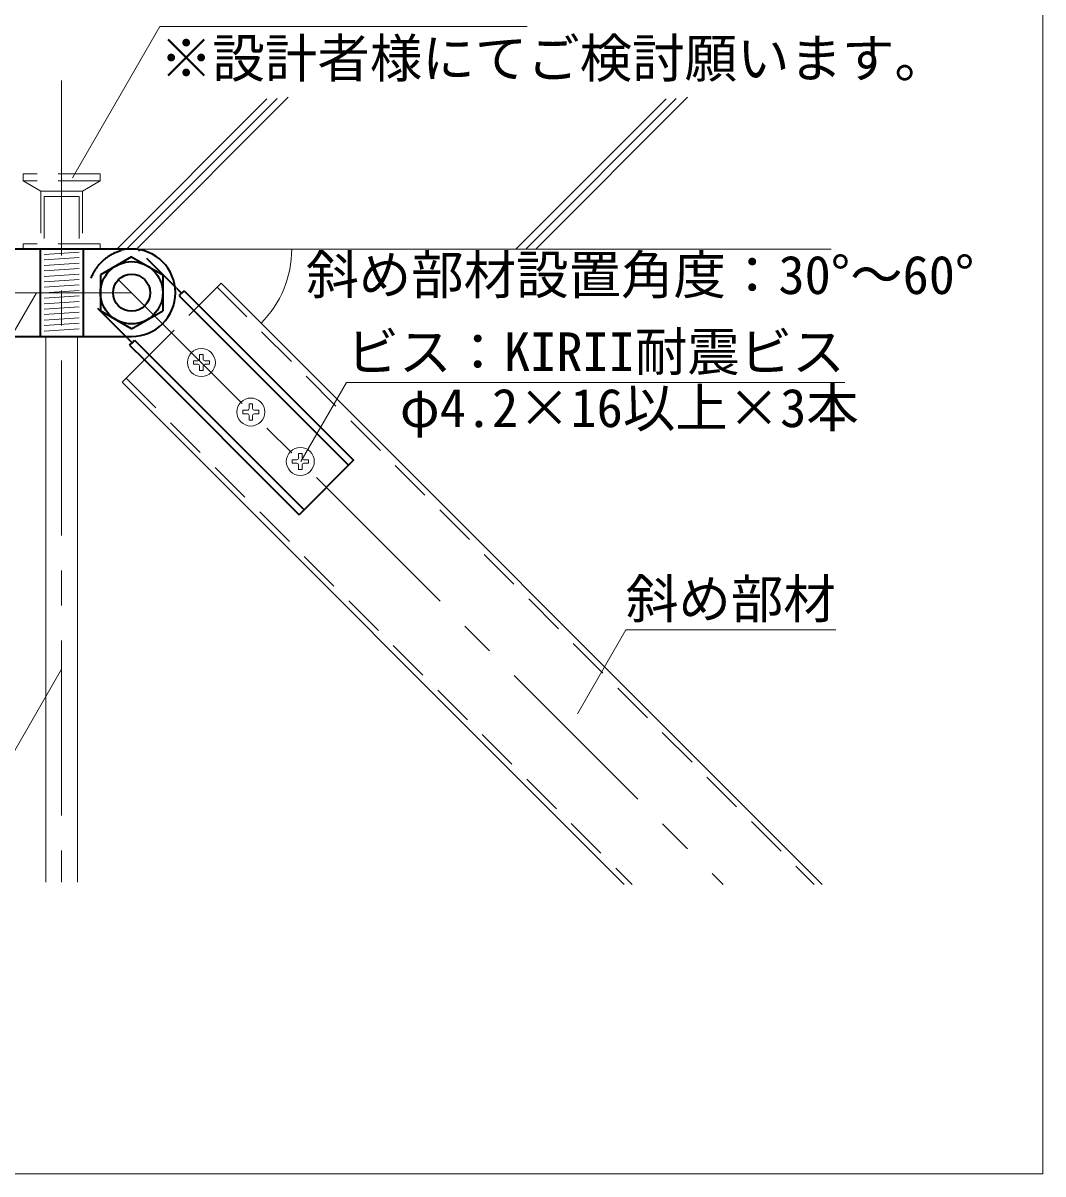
# Model space of a CAD drawing. Units: millimetres on the paper, enlarged 40 times, with parts at other scales. Extents: x -7800 to 7800, y -5578 to 5485.
# Drawn here: x -1245 to -78, y -4784 to -3468 of the extents above; entities that cross this region are included whole.
import ezdxf
from ezdxf.enums import TextEntityAlignment as Align

# ---------------------------------------------------------------- set-up
doc = ezdxf.new("R2010")
doc.units = ezdxf.units.MM
doc.header["$LTSCALE"] = 40
doc.linetypes.add('CHAIN1', pattern=[8, 5, -1, 1, -1])
doc.linetypes.add('DASHED1', pattern=[1.8, 1.2, -0.6])
for name, color, linetype, lineweight in [('3-0_中心線', 4, 'CHAIN1', 9), ('3-1_吊り材', 7, 'Continuous', 18), ('3-4_斜め部材', 4, 'Continuous', 9), ('3-6_文字', 7, 'Continuous', 18), ('3-7_金具', 6, 'Continuous', 35), ('3-9_躯体', 4, 'DASHED1', 9), ('3-B_ビス', 3, 'DASHED1', 18), ('F-2_太線１', 3, 'Continuous', 18)]:
    doc.layers.add(name, color=color, linetype=linetype, lineweight=lineweight)
doc.styles.add('ＭＳ ゴシック', font='')
doc.styles.get('ＭＳ ゴシック').set_extended_font_data('MS Gothic')

msp = doc.modelspace()

# ---------------------------------------------------------------- linework, layer by layer
at = {"layer": '3-0_中心線'}
for p, q in [((-1200.42, -3533.77), (-1200.42, -4450.07)), ((-1135.37, -3761.33), (-443.88, -4452.83)), ((-1321.14, -3776.28), (-1082.48, -3776.28))]:
    msp.add_line(p, q, dxfattribs=at)
at = {"layer": '3-1_吊り材'}
for p, q in [((-1218.42, -3826.28), (-1218.42, -4450.07)), ((-1182.42, -3826.28), (-1182.42, -4450.07))]:
    msp.add_line(p, q, dxfattribs=at)
at = {"layer": '3-4_斜め部材'}
for p, q in [((-1043.61, -3790.88), (-1018.15, -3765.42)), ((-1018.15, -3765.42), (-330.74, -4452.83)), ((-1131.22, -3878.62), (-1105.76, -3853.17)), ((-1131.22, -3878.62), (-557.02, -4452.83))]:
    msp.add_line(p, q, dxfattribs=at)
at = {"layer": '3-4_斜め部材', "linetype": 'DASHED1'}
for p, q in [((-1022.61, -3770.01), (-339.8, -4452.83)), ((-1105.76, -3853.17), (-1043.54, -3790.94)), ((-1126.69, -3874.1), (-547.97, -4452.83))]:
    msp.add_line(p, q, dxfattribs=at)
at = {"layer": '3-6_文字'}
for p, q in [((-1188.04, -3645.02), (-1088.04, -3471.81)), ((-1088.04, -3471.81), (-668.04, -3471.81)), ((-1229.29, -3776.28), (-1329.29, -3949.49)), ((-926.85, -3969.29), (-874.63, -3878.84)), ((-874.63, -3878.84), (-304.63, -3878.84)), ((-610.6, -4257.56), (-555.17, -4161.54)), ((-555.17, -4161.54), (-315.17, -4161.54)), ((-1200.42, -4206.55), (-1300.42, -4379.75))]:
    msp.add_line(p, q, dxfattribs=at)
msp.add_arc((-1057.29, -3726.28), 120, 315, 0, dxfattribs=at)
at = {"layer": '3-7_金具'}
for p, q in [((-1118.81, -3726.28), (-1280.42, -3726.28)), ((-1172.42, -3726.28), (-1228.42, -3726.28)), ((-1172.42, -3726.28), (-1228.42, -3726.28)), ((-1225.14, -3726.28), (-1225.14, -3826.28)), ((-1175.7, -3726.28), (-1175.7, -3826.28)), ((-1120.42, -3735.18), (-1156.02, -3755.73)), ((-1120.42, -3735.18), (-1084.82, -3755.73)), ((-1156.02, -3755.73), (-1156.02, -3796.84)), ((-1084.82, -3755.73), (-1084.82, -3796.84)), ((-1068.93, -3771.21), (-1063.27, -3776.87)), ((-1060.44, -3774.04), (-1063.27, -3776.87)), ((-1060.44, -3774.04), (-1043.61, -3790.88)), ((-1063.27, -3776.87), (-1066.1, -3779.7)), ((-1066.1, -3779.7), (-872.35, -3973.44)), ((-1120.42, -3817.39), (-1156.02, -3796.84)), ((-1120.42, -3817.39), (-1084.82, -3796.84)), ((-1280.42, -3826.28), (-1120.42, -3826.28)), ((-1124.99, -3828.28), (-1119.84, -3833.44)), ((-1122.67, -3836.27), (-1119.84, -3833.44)), ((-1122.67, -3836.27), (-1105.83, -3853.1)), ((-1119.84, -3833.44), (-1117.01, -3830.61)), ((-1117.01, -3830.61), (-923.26, -4024.36)), ((-1105.83, -3853.1), (-928.92, -4030.01))]:
    msp.add_line(p, q, dxfattribs=at)
at = {"layer": '3-7_金具', "color": 4, "lineweight": 9}
for p, q in [((-1220.42, -3732.53), (-1180.42, -3729.88)), ((-1220.42, -3738.78), (-1180.42, -3736.13)), ((-1220.42, -3745.03), (-1180.42, -3742.38)), ((-1220.42, -3751.28), (-1180.42, -3748.63)), ((-1220.42, -3757.53), (-1180.42, -3754.88)), ((-1220.42, -3763.78), (-1180.42, -3761.13)), ((-1220.42, -3770.03), (-1180.42, -3767.38)), ((-1220.42, -3776.28), (-1180.42, -3773.63)), ((-1220.42, -3782.53), (-1180.42, -3779.88)), ((-1220.42, -3788.78), (-1180.42, -3786.13)), ((-1220.42, -3795.03), (-1180.42, -3792.38)), ((-1220.42, -3801.28), (-1180.42, -3798.63)), ((-1220.42, -3807.53), (-1180.42, -3804.88)), ((-1220.42, -3813.78), (-1180.42, -3811.13)), ((-1220.42, -3820.03), (-1180.42, -3817.38))]:
    msp.add_line(p, q, dxfattribs=at)
at = {"layer": '3-7_金具', "linetype": 'DASHED1'}
for p, q in [((-1068.93, -3771.21), (-1111.35, -3728.79)), ((-1124.99, -3828.28), (-1170.2, -3783.07))]:
    msp.add_line(p, q, dxfattribs=at)
at = {"layer": '3-7_金具'}
msp.add_lwpolyline([(-1043.61, -3790.88), (-866.69, -3967.79), (-928.92, -4030.01)], dxfattribs=at)
for radius in [35.6, 21.2]:
    msp.add_circle((-1120.42, -3776.28), radius, dxfattribs=at)
at = {"layer": '3-7_金具', "linetype": 'DASHED1'}
msp.add_arc((-1118.42, -3778.28), 52, 105.94237, 185.28486, dxfattribs=at)
at = {"layer": '3-7_金具'}
msp.add_arc((-1120.42, -3776.28), 50, 270, 90, dxfattribs=at)
at = {"layer": '3-9_躯体', "linetype": 'Continuous'}
for p, q in [((-965.77, -3554.55), (-1137.5, -3726.28)), ((-954.14, -3554.24), (-1126.19, -3726.28)), ((-941.42, -3552.83), (-1114.88, -3726.28)), ((-509.12, -3554.55), (-680.85, -3726.28)), ((-497.49, -3554.24), (-669.54, -3726.28)), ((-484.77, -3552.83), (-658.22, -3726.28)), ((-320.49, -3726.28), (-1673.88, -3726.28)), ((-1280.42, -3726.28), (-1120.42, -3726.28)), ((-1113.63, -3726.5), (-1111.35, -3728.79))]:
    msp.add_line(p, q, dxfattribs=at)
at = {"layer": '3-9_躯体'}
for p, q in [((-1244.42, -3640.28), (-1244.42, -3648.28)), ((-1244.42, -3640.28), (-1244.42, -3648.28)), ((-1156.42, -3640.28), (-1244.42, -3640.28)), ((-1156.42, -3640.28), (-1156.42, -3648.28)), ((-1156.42, -3648.28), (-1244.42, -3648.28)), ((-1244.42, -3648.28), (-1224.42, -3660.28)), ((-1156.42, -3648.28), (-1176.42, -3660.28)), ((-1176.42, -3660.28), (-1224.42, -3660.28)), ((-1224.42, -3660.28), (-1224.42, -3720.28)), ((-1220.42, -3666.28), (-1218.42, -3666.28)), ((-1220.42, -3666.28), (-1220.42, -3726.28)), ((-1180.42, -3666.28), (-1218.42, -3666.28)), ((-1180.42, -3666.28), (-1180.42, -3726.28)), ((-1176.42, -3660.28), (-1176.42, -3720.28)), ((-1156.42, -3720.28), (-1244.42, -3720.28)), ((-1244.42, -3720.28), (-1244.42, -3726.28)), ((-1156.42, -3720.28), (-1156.42, -3726.28)), ((-1156.42, -3726.28), (-1244.42, -3726.28))]:
    msp.add_line(p, q, dxfattribs=at)
at = {"layer": '3-9_躯体', "linetype": 'Continuous'}
msp.add_arc((-1118.42, -3778.28), 52, 84.71514, 105.94237, dxfattribs=at)
at = {"layer": '3-B_ビス', "linetype": 'Continuous'}
for p, q in [((-1049.84, -3854.06), (-1049.84, -3858.06)), ((-1049.84, -3854.06), (-1044.64, -3854.06)), ((-1042.64, -3846.86), (-1042.64, -3852.06)), ((-1042.64, -3846.86), (-1038.64, -3846.86)), ((-1038.64, -3846.86), (-1038.64, -3852.06)), ((-1036.64, -3854.06), (-1031.44, -3854.06)), ((-1031.44, -3854.06), (-1031.44, -3858.06)), ((-1049.84, -3858.06), (-1044.64, -3858.06)), ((-1038.64, -3860.06), (-1038.64, -3865.26)), ((-1036.64, -3858.06), (-1031.44, -3858.06)), ((-986.07, -3903.43), (-986.07, -3908.63)), ((-986.07, -3903.43), (-982.07, -3903.43)), ((-982.07, -3903.43), (-982.07, -3908.63)), ((-993.27, -3910.63), (-993.27, -3914.63)), ((-993.27, -3910.63), (-988.07, -3910.63)), ((-993.27, -3914.63), (-988.07, -3914.63)), ((-986.07, -3916.63), (-986.07, -3921.83)), ((-982.07, -3916.63), (-982.07, -3921.83)), ((-980.07, -3910.63), (-974.87, -3910.63)), ((-980.07, -3914.63), (-974.87, -3914.63)), ((-974.87, -3910.63), (-974.87, -3914.63)), ((-986.07, -3921.83), (-982.07, -3921.83)), ((-929.5, -3960), (-929.5, -3965.2)), ((-929.5, -3960), (-925.5, -3960)), ((-925.5, -3960), (-925.5, -3965.2)), ((-936.7, -3967.2), (-936.7, -3971.2)), ((-936.7, -3967.2), (-931.5, -3967.2)), ((-936.7, -3971.2), (-931.5, -3971.2)), ((-929.5, -3973.2), (-929.5, -3978.4)), ((-925.5, -3973.2), (-925.5, -3978.4)), ((-923.5, -3967.2), (-918.3, -3967.2)), ((-923.5, -3971.2), (-918.3, -3971.2)), ((-918.3, -3967.2), (-918.3, -3971.2)), ((-929.5, -3978.4), (-925.5, -3978.4))]:
    msp.add_line(p, q, dxfattribs=at)
msp.add_lwpolyline([(-1042.64, -3860.06), (-1042.64, -3865.26), (-1038.64, -3865.26)], dxfattribs=at)
for centre in [(-1040.64, -3856.06), (-984.07, -3912.63), (-927.5, -3969.2)]:
    msp.add_circle(centre, 16, dxfattribs=at)
for centre, start, end in [((-1044.64, -3852.06), 269.99998, 0), ((-1036.64, -3852.06), 180, 270), ((-1044.64, -3860.06), 0, 89.99998), ((-1036.64, -3860.06), 90, 180), ((-988.07, -3908.63), 269.99998, 0), ((-988.07, -3916.63), 0, 89.99998), ((-980.07, -3908.63), 180, 270), ((-980.07, -3916.63), 90, 180), ((-931.5, -3965.2), 269.99998, 0), ((-931.5, -3973.2), 0, 89.99998), ((-923.5, -3965.2), 180, 270), ((-923.5, -3973.2), 90, 180)]:
    msp.add_arc(centre, 2, start, end, dxfattribs=at)
at = {"layer": 'F-2_太線１'}
msp.add_line((-78.18, 1696.25), (-78.18, -4783.77), dxfattribs=at)
msp.add_lwpolyline([(-1968.18, 1696.25), (-1968.18, -4783.77), (-78.18, -4783.77)], dxfattribs=at)

# ---------------------------------------------------------------- texts
at = {"layer": '3-6_文字', "style": 'ＭＳ ゴシック'}
for s, p in [('※設計者様にてご検討願います。', (-1088.04, -3543.37)), ('斜め部材設置角度：30°～60°', (-920.74, -3790.96)), ('ビス：KIRII耐震ビス', (-874.63, -3878.84)), ('\u3000φ4.2×16以上×3本', (-873.63, -3943.08)), ('斜め部材', (-555.17, -4161.54))]:
    msp.add_text(s, height=43.99, dxfattribs=at).set_placement(p, align=Align.BOTTOM_LEFT)

doc.saveas('drawing.dxf')
